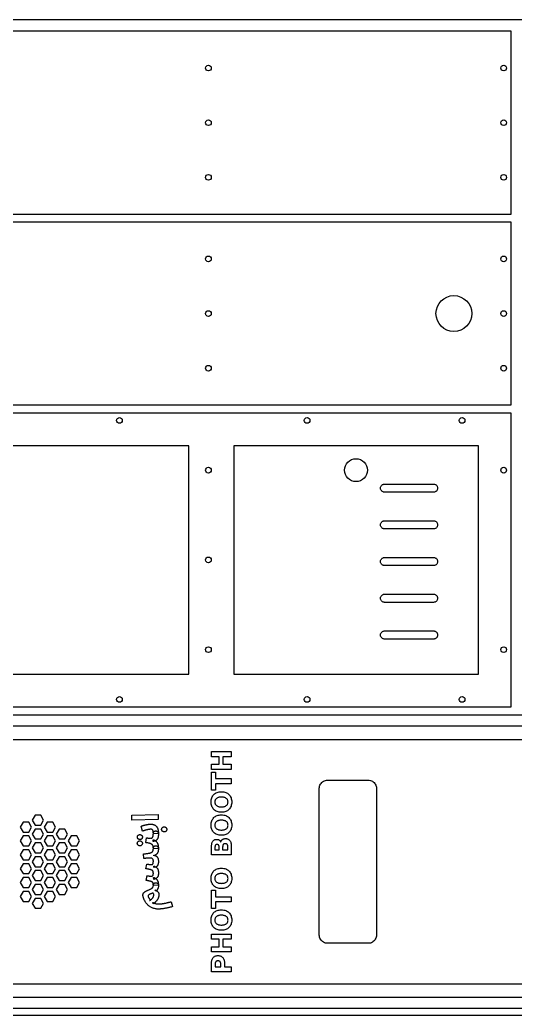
# Model space of a CAD drawing. Header units: millimetres. Extents: x 0 to 2440, y 0 to 1257.
# Drawn here: x 1006 to 1613, y 0 to 1220 of the extents above; entities that cross this region are included whole.
import ezdxf

# ---------------------------------------------------------------- set-up
doc = ezdxf.new("R2010")
doc.units = ezdxf.units.MM
for name, color, linetype in [('CUT_DOOR', 6, 'Continuous'), ('CUT_INSIDE', 5, 'Continuous'), ('CUT_OUTSIDE', 1, 'Continuous'), ('DRILL_7', 3, 'Continuous'), ('ENGRAVE_V', 2, 'Continuous'), ('POCKET_8', 30, 'Continuous'), ('SHEET', 8, 'Continuous')]:
    doc.layers.add(name, color=color, linetype=linetype)

msp = doc.modelspace()

# ---------------------------------------------------------------- linework, layer by layer
at = {"layer": 'CUT_DOOR'}
for points in [[(1213, 698), (296, 698), (296, 418), (1213, 418)], [(1568, 698), (1268, 698), (1268, 418), (1568, 418)]]:
    msp.add_lwpolyline(points, close=True, dxfattribs=at)
at = {"layer": 'CUT_INSIDE'}
for points in [[(1453, 641), (1452.347, 641.043), (1451.706, 641.17), (1451.087, 641.381), (1450.5, 641.67), (1449.956, 642.033), (1449.464, 642.464), (1449.033, 642.956), (1448.67, 643.5), (1448.381, 644.087), (1448.17, 644.706), (1448.043, 645.347), (1448, 646), (1448.043, 646.653), (1448.17, 647.294), (1448.381, 647.913), (1448.67, 648.5), (1449.033, 649.044), (1449.464, 649.536), (1449.956, 649.967), (1450.5, 650.33), (1451.087, 650.619), (1451.706, 650.83), (1452.347, 650.957), (1453, 651), (1513, 651), (1513.653, 650.957), (1514.294, 650.83), (1514.913, 650.619), (1515.5, 650.33), (1516.044, 649.967), (1516.536, 649.536), (1516.967, 649.044), (1517.33, 648.5), (1517.619, 647.913), (1517.83, 647.294), (1517.957, 646.653), (1518, 646), (1517.957, 645.347), (1517.83, 644.706), (1517.619, 644.087), (1517.33, 643.5), (1516.967, 642.956), (1516.536, 642.464), (1516.044, 642.033), (1515.5, 641.67), (1514.913, 641.381), (1514.294, 641.17), (1513.653, 641.043), (1513, 641)], [(1453, 596), (1452.347, 596.043), (1451.706, 596.17), (1451.087, 596.381), (1450.5, 596.67), (1449.956, 597.033), (1449.464, 597.464), (1449.033, 597.956), (1448.67, 598.5), (1448.381, 599.087), (1448.17, 599.706), (1448.043, 600.347), (1448, 601), (1448.043, 601.653), (1448.17, 602.294), (1448.381, 602.913), (1448.67, 603.5), (1449.033, 604.044), (1449.464, 604.536), (1449.956, 604.967), (1450.5, 605.33), (1451.087, 605.619), (1451.706, 605.83), (1452.347, 605.957), (1453, 606), (1513, 606), (1513.653, 605.957), (1514.294, 605.83), (1514.913, 605.619), (1515.5, 605.33), (1516.044, 604.967), (1516.536, 604.536), (1516.967, 604.044), (1517.33, 603.5), (1517.619, 602.913), (1517.83, 602.294), (1517.957, 601.653), (1518, 601), (1517.957, 600.347), (1517.83, 599.706), (1517.619, 599.087), (1517.33, 598.5), (1516.967, 597.956), (1516.536, 597.464), (1516.044, 597.033), (1515.5, 596.67), (1514.913, 596.381), (1514.294, 596.17), (1513.653, 596.043), (1513, 596)], [(1453, 551), (1452.347, 551.043), (1451.706, 551.17), (1451.087, 551.381), (1450.5, 551.67), (1449.956, 552.033), (1449.464, 552.464), (1449.033, 552.956), (1448.67, 553.5), (1448.381, 554.087), (1448.17, 554.706), (1448.043, 555.347), (1448, 556), (1448.043, 556.653), (1448.17, 557.294), (1448.381, 557.913), (1448.67, 558.5), (1449.033, 559.044), (1449.464, 559.536), (1449.956, 559.967), (1450.5, 560.33), (1451.087, 560.619), (1451.706, 560.83), (1452.347, 560.957), (1453, 561), (1513, 561), (1513.653, 560.957), (1514.294, 560.83), (1514.913, 560.619), (1515.5, 560.33), (1516.044, 559.967), (1516.536, 559.536), (1516.967, 559.044), (1517.33, 558.5), (1517.619, 557.913), (1517.83, 557.294), (1517.957, 556.653), (1518, 556), (1517.957, 555.347), (1517.83, 554.706), (1517.619, 554.087), (1517.33, 553.5), (1516.967, 552.956), (1516.536, 552.464), (1516.044, 552.033), (1515.5, 551.67), (1514.913, 551.381), (1514.294, 551.17), (1513.653, 551.043), (1513, 551)], [(1453, 506), (1452.347, 506.043), (1451.706, 506.17), (1451.087, 506.381), (1450.5, 506.67), (1449.956, 507.033), (1449.464, 507.464), (1449.033, 507.956), (1448.67, 508.5), (1448.381, 509.087), (1448.17, 509.706), (1448.043, 510.347), (1448, 511), (1448.043, 511.653), (1448.17, 512.294), (1448.381, 512.913), (1448.67, 513.5), (1449.033, 514.044), (1449.464, 514.536), (1449.956, 514.967), (1450.5, 515.33), (1451.087, 515.619), (1451.706, 515.83), (1452.347, 515.957), (1453, 516), (1513, 516), (1513.653, 515.957), (1514.294, 515.83), (1514.913, 515.619), (1515.5, 515.33), (1516.044, 514.967), (1516.536, 514.536), (1516.967, 514.044), (1517.33, 513.5), (1517.619, 512.913), (1517.83, 512.294), (1517.957, 511.653), (1518, 511), (1517.957, 510.347), (1517.83, 509.706), (1517.619, 509.087), (1517.33, 508.5), (1516.967, 507.956), (1516.536, 507.464), (1516.044, 507.033), (1515.5, 506.67), (1514.913, 506.381), (1514.294, 506.17), (1513.653, 506.043), (1513, 506)], [(1453, 461), (1452.347, 461.043), (1451.706, 461.17), (1451.087, 461.381), (1450.5, 461.67), (1449.956, 462.033), (1449.464, 462.464), (1449.033, 462.956), (1448.67, 463.5), (1448.381, 464.087), (1448.17, 464.706), (1448.043, 465.347), (1448, 466), (1448.043, 466.653), (1448.17, 467.294), (1448.381, 467.913), (1448.67, 468.5), (1449.033, 469.044), (1449.464, 469.536), (1449.956, 469.967), (1450.5, 470.33), (1451.087, 470.619), (1451.706, 470.83), (1452.347, 470.957), (1453, 471), (1513, 471), (1513.653, 470.957), (1514.294, 470.83), (1514.913, 470.619), (1515.5, 470.33), (1516.044, 469.967), (1516.536, 469.536), (1516.967, 469.044), (1517.33, 468.5), (1517.619, 467.913), (1517.83, 467.294), (1517.957, 466.653), (1518, 466), (1517.957, 465.347), (1517.83, 464.706), (1517.619, 464.087), (1517.33, 463.5), (1516.967, 462.956), (1516.536, 462.464), (1516.044, 462.033), (1515.5, 461.67), (1514.913, 461.381), (1514.294, 461.17), (1513.653, 461.043), (1513, 461)], [(1433, 288), (1434.305, 287.914), (1435.588, 287.659), (1436.827, 287.239), (1438, 286.66), (1439.088, 285.934), (1440.071, 285.071), (1440.934, 284.088), (1441.66, 283), (1442.239, 281.827), (1442.659, 280.588), (1442.914, 279.305), (1443, 278), (1443, 98), (1442.914, 96.695), (1442.659, 95.412), (1442.239, 94.173), (1441.66, 93), (1440.934, 91.912), (1440.071, 90.929), (1439.088, 90.066), (1438, 89.34), (1436.827, 88.761), (1435.588, 88.341), (1434.305, 88.086), (1433, 88), (1383, 88), (1381.695, 88.086), (1380.412, 88.341), (1379.173, 88.761), (1378, 89.34), (1376.912, 90.066), (1375.929, 90.929), (1375.066, 91.912), (1374.34, 93), (1373.761, 94.173), (1373.341, 95.412), (1373.086, 96.695), (1373, 98), (1373, 278), (1373.086, 279.305), (1373.341, 280.588), (1373.761, 281.827), (1374.34, 283), (1375.066, 284.088), (1375.929, 285.071), (1376.912, 285.934), (1378, 286.66), (1379.173, 287.239), (1380.412, 287.659), (1381.695, 287.914), (1383, 288)], [(1024.5, 245.062), (1021, 239), (1024.5, 232.938), (1031.5, 232.938), (1035, 239), (1031.5, 245.062)], [(1009.8, 236.562), (1006.3, 230.5), (1009.8, 224.438), (1016.8, 224.438), (1020.3, 230.5), (1016.8, 236.562)], [(1039.2, 236.562), (1035.7, 230.5), (1039.2, 224.438), (1046.2, 224.438), (1049.7, 230.5), (1046.2, 236.562)], [(1024.5, 228.062), (1021, 222), (1024.5, 215.938), (1031.5, 215.938), (1035, 222), (1031.5, 228.062)], [(1053.9, 228.062), (1050.4, 222), (1053.9, 215.938), (1060.9, 215.938), (1064.4, 222), (1060.9, 228.062)], [(1009.8, 219.562), (1006.3, 213.5), (1009.8, 207.438), (1016.8, 207.438), (1020.3, 213.5), (1016.8, 219.562)], [(1024.5, 211.062), (1021, 205), (1024.5, 198.938), (1031.5, 198.938), (1035, 205), (1031.5, 211.062)], [(1039.2, 219.562), (1035.7, 213.5), (1039.2, 207.438), (1046.2, 207.438), (1049.7, 213.5), (1046.2, 219.562)], [(1053.9, 211.062), (1050.4, 205), (1053.9, 198.938), (1060.9, 198.938), (1064.4, 205), (1060.9, 211.062)], [(1068.6, 219.562), (1065.1, 213.5), (1068.6, 207.438), (1075.6, 207.438), (1079.1, 213.5), (1075.6, 219.562)], [(1009.8, 202.562), (1006.3, 196.5), (1009.8, 190.438), (1016.8, 190.438), (1020.3, 196.5), (1016.8, 202.562)], [(1039.2, 202.562), (1035.7, 196.5), (1039.2, 190.438), (1046.2, 190.438), (1049.7, 196.5), (1046.2, 202.562)], [(1068.6, 202.562), (1065.1, 196.5), (1068.6, 190.438), (1075.6, 190.438), (1079.1, 196.5), (1075.6, 202.562)], [(1009.8, 185.562), (1006.3, 179.5), (1009.8, 173.438), (1016.8, 173.438), (1020.3, 179.5), (1016.8, 185.562)], [(1024.5, 194.062), (1021, 188), (1024.5, 181.938), (1031.5, 181.938), (1035, 188), (1031.5, 194.062)], [(1039.2, 185.562), (1035.7, 179.5), (1039.2, 173.438), (1046.2, 173.438), (1049.7, 179.5), (1046.2, 185.562)], [(1053.9, 194.062), (1050.4, 188), (1053.9, 181.938), (1060.9, 181.938), (1064.4, 188), (1060.9, 194.062)], [(1068.6, 185.562), (1065.1, 179.5), (1068.6, 173.438), (1075.6, 173.438), (1079.1, 179.5), (1075.6, 185.562)], [(1024.5, 177.062), (1021, 171), (1024.5, 164.938), (1031.5, 164.938), (1035, 171), (1031.5, 177.062)], [(1053.9, 177.062), (1050.4, 171), (1053.9, 164.938), (1060.9, 164.938), (1064.4, 171), (1060.9, 177.062)], [(1009.8, 168.562), (1006.3, 162.5), (1009.8, 156.438), (1016.8, 156.438), (1020.3, 162.5), (1016.8, 168.562)], [(1024.5, 160.062), (1021, 154), (1024.5, 147.938), (1031.5, 147.938), (1035, 154), (1031.5, 160.062)], [(1039.2, 168.562), (1035.7, 162.5), (1039.2, 156.438), (1046.2, 156.438), (1049.7, 162.5), (1046.2, 168.562)], [(1053.9, 160.062), (1050.4, 154), (1053.9, 147.938), (1060.9, 147.938), (1064.4, 154), (1060.9, 160.062)], [(1068.6, 168.562), (1065.1, 162.5), (1068.6, 156.438), (1075.6, 156.438), (1079.1, 162.5), (1075.6, 168.562)], [(1009.8, 151.562), (1006.3, 145.5), (1009.8, 139.438), (1016.8, 139.438), (1020.3, 145.5), (1016.8, 151.562)], [(1039.2, 151.562), (1035.7, 145.5), (1039.2, 139.438), (1046.2, 139.438), (1049.7, 145.5), (1046.2, 151.562)], [(1024.5, 143.062), (1021, 137), (1024.5, 130.938), (1031.5, 130.938), (1035, 137), (1031.5, 143.062)]]:
    msp.add_lwpolyline(points, close=True, dxfattribs=at)
for centre, radius in [((1538, 860), 22), ((1418, 668), 14)]:
    msp.add_circle(centre, radius, dxfattribs=at)
at = {"layer": 'CUT_OUTSIDE'}
for points in [[(1608, 1206), (8, 1206), (8, 982), (1608, 982)], [(1608, 972), (8, 972), (8, 748), (1608, 748)], [(1608, 738), (8, 738), (8, 378), (1608, 378)]]:
    msp.add_lwpolyline(points, close=True, dxfattribs=at)
for points in [[(198, 368), (1828, 368)], [(1828, 8), (198, 8)]]:
    msp.add_lwpolyline(points, dxfattribs=at)
at = {"layer": 'DRILL_7'}
for centre in [(1237, 1161), (1599, 1161), (1237, 1094), (1599, 1094), (1237, 1027), (1599, 1027), (1237, 927), (1599, 927), (1237, 860), (1599, 860), (1237, 793), (1599, 793), (1128, 729), (1358, 729), (1548, 729), (1237, 668), (1599, 668), (1237, 558), (1237, 448), (1599, 448), (1128, 387), (1358, 387), (1548, 387)]:
    msp.add_circle(centre, 3.5, dxfattribs=at)
at = {"layer": 'ENGRAVE_V'}
for points in [[(1240.831, 301.218), (1240.831, 307.485), (1250.094, 307.485), (1250.094, 316.732), (1240.831, 316.732), (1240.831, 323), (1265.137, 323), (1265.137, 316.732), (1254.831, 316.732), (1254.831, 307.485), (1265.137, 307.485), (1265.137, 301.218), (1240.831, 301.218)], [(1240.831, 275.577), (1240.831, 297.978), (1245.568, 297.978), (1245.568, 289.92), (1265.137, 289.92), (1265.137, 283.652), (1245.568, 283.652), (1245.568, 275.577), (1240.831, 275.577)], [(1240.391, 261.235), (1240.444, 262.66), (1240.601, 264.006), (1240.863, 265.273), (1241.23, 266.46), (1241.701, 267.568), (1242.278, 268.597), (1242.959, 269.546), (1243.745, 270.416), (1244.623, 271.195), (1245.582, 271.869), (1246.62, 272.44), (1247.738, 272.907), (1248.935, 273.27), (1250.213, 273.53), (1251.571, 273.686), (1253.008, 273.737), (1254.442, 273.686), (1255.796, 273.53), (1257.071, 273.27), (1258.267, 272.907), (1259.383, 272.44), (1260.42, 271.869), (1261.377, 271.195), (1262.255, 270.416), (1263.041, 269.546), (1263.722, 268.597), (1264.299, 267.568), (1264.77, 266.46), (1265.137, 265.273), (1265.399, 264.006), (1265.556, 262.66), (1265.609, 261.235), (1265.556, 259.813), (1265.399, 258.47), (1265.137, 257.205), (1264.77, 256.019), (1264.299, 254.912), (1263.722, 253.883), (1263.041, 252.933), (1262.255, 252.061), (1261.377, 251.281), (1260.42, 250.604), (1259.383, 250.032), (1258.267, 249.564), (1257.071, 249.2), (1255.796, 248.94), (1254.442, 248.784), (1253.008, 248.732), (1251.571, 248.784), (1250.213, 248.94), (1248.935, 249.2), (1247.738, 249.564), (1246.62, 250.032), (1245.582, 250.604), (1244.623, 251.281), (1243.745, 252.061), (1242.959, 252.933), (1242.278, 253.883), (1241.701, 254.912), (1241.23, 256.019), (1240.863, 257.205), (1240.601, 258.47), (1240.444, 259.813), (1240.391, 261.235)], [(1244.933, 261.235), (1244.966, 260.538), (1245.066, 259.882), (1245.231, 259.266), (1245.462, 258.691), (1245.76, 258.155), (1246.124, 257.66), (1246.554, 257.205), (1247.05, 256.79), (1247.606, 256.42), (1248.216, 256.099), (1248.88, 255.828), (1249.598, 255.606), (1250.369, 255.433), (1251.195, 255.31), (1252.075, 255.236), (1253.008, 255.211), (1253.938, 255.236), (1254.814, 255.31), (1255.637, 255.433), (1256.407, 255.606), (1257.123, 255.828), (1257.785, 256.099), (1258.394, 256.42), (1258.95, 256.79), (1259.446, 257.205), (1259.876, 257.66), (1260.24, 258.155), (1260.538, 258.691), (1260.769, 259.266), (1260.934, 259.882), (1261.034, 260.538), (1261.067, 261.235), (1261.034, 261.935), (1260.934, 262.594), (1260.769, 263.213), (1260.538, 263.79), (1260.24, 264.328), (1259.876, 264.824), (1259.446, 265.28), (1258.95, 265.695), (1258.394, 266.065), (1257.785, 266.386), (1257.123, 266.657), (1256.407, 266.88), (1255.637, 267.052), (1254.814, 267.176), (1253.938, 267.25), (1253.008, 267.274), (1252.075, 267.25), (1251.195, 267.176), (1250.369, 267.052), (1249.598, 266.88), (1248.88, 266.657), (1248.216, 266.386), (1247.606, 266.065), (1247.05, 265.695), (1246.554, 265.28), (1246.124, 264.824), (1245.76, 264.328), (1245.462, 263.79), (1245.231, 263.213), (1245.066, 262.594), (1244.966, 261.935), (1244.933, 261.235)], [(1175.533, 239.8), (1143, 238.867), (1143, 245.089), (1175.533, 246.022), (1175.533, 239.8)], [(1240.391, 232.891), (1240.444, 234.317), (1240.601, 235.663), (1240.863, 236.93), (1241.23, 238.117), (1241.701, 239.225), (1242.278, 240.254), (1242.959, 241.203), (1243.745, 242.073), (1244.623, 242.852), (1245.582, 243.526), (1246.62, 244.097), (1247.738, 244.564), (1248.935, 244.927), (1250.213, 245.187), (1251.571, 245.342), (1253.008, 245.394), (1254.442, 245.342), (1255.796, 245.187), (1257.071, 244.927), (1258.267, 244.564), (1259.383, 244.097), (1260.42, 243.526), (1261.377, 242.852), (1262.255, 242.073), (1263.041, 241.203), (1263.722, 240.254), (1264.299, 239.225), (1264.77, 238.117), (1265.137, 236.93), (1265.399, 235.663), (1265.556, 234.317), (1265.609, 232.891), (1265.556, 231.47), (1265.399, 230.126), (1265.137, 228.862), (1264.77, 227.676), (1264.299, 226.568), (1263.722, 225.54), (1263.041, 224.589), (1262.255, 223.718), (1261.377, 222.938), (1260.42, 222.261), (1259.383, 221.689), (1258.267, 221.221), (1257.071, 220.857), (1255.796, 220.597), (1254.442, 220.441), (1253.008, 220.389), (1251.571, 220.441), (1250.213, 220.597), (1248.935, 220.857), (1247.738, 221.221), (1246.62, 221.689), (1245.582, 222.261), (1244.623, 222.938), (1243.745, 223.718), (1242.959, 224.589), (1242.278, 225.54), (1241.701, 226.568), (1241.23, 227.676), (1240.863, 228.862), (1240.601, 230.126), (1240.444, 231.47), (1240.391, 232.891)], [(1175.756, 222.156), (1169.533, 222.6), (1169.529, 223.076), (1169.517, 223.526), (1169.496, 223.951), (1169.467, 224.35), (1169.429, 224.723), (1169.383, 225.071), (1169.329, 225.393), (1169.267, 225.689), (1169.193, 225.962), (1169.104, 226.215), (1169.001, 226.448), (1168.883, 226.661), (1168.751, 226.854), (1168.604, 227.026), (1168.443, 227.179), (1168.267, 227.311), (1168.073, 227.426), (1167.86, 227.525), (1167.626, 227.609), (1167.372, 227.678), (1167.098, 227.731), (1166.804, 227.769), (1166.49, 227.792), (1166.156, 227.8), (1165.837, 227.795), (1165.503, 227.779), (1165.153, 227.753), (1164.789, 227.717), (1164.409, 227.67), (1164.014, 227.613), (1163.603, 227.545), (1163.178, 227.467), (1162.742, 227.38), (1162.303, 227.287), (1161.859, 227.189), (1161.411, 227.083), (1160.959, 226.972), (1160.503, 226.854), (1160.042, 226.73), (1159.578, 226.6), (1159.116, 226.467), (1158.664, 226.333), (1158.222, 226.2), (1157.789, 226.067), (1157.366, 225.933), (1156.953, 225.8), (1156.549, 225.667), (1156.156, 225.533), (1154.467, 231.667), (1154.852, 231.8), (1155.253, 231.933), (1155.669, 232.067), (1156.1, 232.2), (1156.547, 232.333), (1157.008, 232.467), (1157.485, 232.6), (1157.978, 232.733), (1158.48, 232.864), (1158.985, 232.99), (1159.493, 233.111), (1160.006, 233.228), (1160.521, 233.339), (1161.04, 233.446), (1161.563, 233.548), (1162.089, 233.644), (1162.614, 233.733), (1163.135, 233.81), (1163.65, 233.875), (1164.161, 233.928), (1164.667, 233.969), (1165.168, 233.999), (1165.664, 234.016), (1166.156, 234.022), (1166.755, 234.012), (1167.329, 233.983), (1167.88, 233.935), (1168.406, 233.867), (1168.907, 233.779), (1169.385, 233.672), (1169.838, 233.546), (1170.267, 233.4), (1170.674, 233.237), (1171.064, 233.06), (1171.435, 232.868), (1171.789, 232.661), (1172.124, 232.44), (1172.442, 232.204), (1172.741, 231.954), (1173.022, 231.689), (1173.287, 231.41), (1173.536, 231.119), (1173.77, 230.816), (1173.989, 230.5), (1174.192, 230.172), (1174.381, 229.831), (1174.553, 229.477), (1174.711, 229.111), (1174.855, 228.734), (1174.987, 228.349), (1175.108, 227.954), (1175.217, 227.55), (1175.314, 227.137), (1175.399, 226.715), (1175.472, 226.284), (1175.533, 225.844), (1175.585, 225.398), (1175.631, 224.947), (1175.669, 224.492), (1175.7, 224.033), (1175.724, 223.57), (1175.742, 223.103), (1175.752, 222.631), (1175.756, 222.156)], [(1244.933, 232.891), (1244.966, 232.195), (1245.066, 231.539), (1245.231, 230.923), (1245.462, 230.348), (1245.76, 229.812), (1246.124, 229.317), (1246.554, 228.862), (1247.05, 228.447), (1247.606, 228.077), (1248.216, 227.756), (1248.88, 227.485), (1249.598, 227.263), (1250.369, 227.09), (1251.195, 226.967), (1252.075, 226.893), (1253.008, 226.868), (1253.938, 226.893), (1254.814, 226.967), (1255.637, 227.09), (1256.407, 227.263), (1257.123, 227.485), (1257.785, 227.756), (1258.394, 228.077), (1258.95, 228.447), (1259.446, 228.862), (1259.876, 229.317), (1260.24, 229.812), (1260.538, 230.348), (1260.769, 230.923), (1260.934, 231.539), (1261.034, 232.195), (1261.067, 232.891), (1261.034, 233.591), (1260.934, 234.251), (1260.769, 234.869), (1260.538, 235.447), (1260.24, 235.985), (1259.876, 236.481), (1259.446, 236.937), (1258.95, 237.352), (1258.394, 237.722), (1257.785, 238.043), (1257.123, 238.314), (1256.407, 238.536), (1255.637, 238.709), (1254.814, 238.833), (1253.938, 238.907), (1253.008, 238.931), (1252.075, 238.907), (1251.195, 238.833), (1250.369, 238.709), (1249.598, 238.536), (1248.88, 238.314), (1248.216, 238.043), (1247.606, 237.722), (1247.05, 237.352), (1246.554, 236.937), (1246.124, 236.481), (1245.76, 235.985), (1245.462, 235.447), (1245.231, 234.869), (1245.066, 234.251), (1244.966, 233.591), (1244.933, 232.891)], [(1156.156, 218.244), (1156.141, 217.928), (1156.099, 217.624), (1156.027, 217.331), (1155.928, 217.05), (1155.8, 216.781), (1155.643, 216.524), (1155.458, 216.278), (1155.244, 216.044), (1155.011, 215.831), (1154.768, 215.646), (1154.514, 215.489), (1154.25, 215.361), (1153.975, 215.261), (1153.69, 215.19), (1153.395, 215.148), (1153.089, 215.133), (1152.772, 215.148), (1152.467, 215.19), (1152.172, 215.261), (1151.889, 215.361), (1151.617, 215.489), (1151.356, 215.646), (1151.106, 215.831), (1150.867, 216.044), (1150.648, 216.278), (1150.458, 216.524), (1150.298, 216.781), (1150.167, 217.05), (1150.065, 217.331), (1149.992, 217.624), (1149.948, 217.928), (1149.933, 218.244), (1149.948, 218.55), (1149.992, 218.844), (1150.065, 219.128), (1150.167, 219.4), (1150.298, 219.661), (1150.458, 219.911), (1150.648, 220.15), (1150.867, 220.378), (1151.106, 220.586), (1151.356, 220.767), (1151.617, 220.919), (1151.889, 221.044), (1152.172, 221.142), (1152.467, 221.211), (1152.772, 221.253), (1153.089, 221.267), (1153.395, 221.253), (1153.69, 221.211), (1153.975, 221.142), (1154.25, 221.044), (1154.514, 220.919), (1154.768, 220.767), (1155.011, 220.586), (1155.244, 220.378), (1155.458, 220.15), (1155.643, 219.911), (1155.8, 219.661), (1155.928, 219.4), (1156.027, 219.128), (1156.099, 218.844), (1156.141, 218.55), (1156.156, 218.244)], [(1175.756, 203.978), (1169.533, 204.422), (1169.528, 204.815), (1169.514, 205.194), (1169.49, 205.56), (1169.456, 205.911), (1169.412, 206.249), (1169.358, 206.572), (1169.295, 206.882), (1169.222, 207.178), (1169.134, 207.461), (1169.026, 207.733), (1168.898, 207.994), (1168.75, 208.244), (1168.582, 208.483), (1168.393, 208.711), (1168.184, 208.928), (1167.956, 209.133), (1167.702, 209.33), (1167.421, 209.518), (1167.111, 209.699), (1166.772, 209.872), (1166.405, 210.038), (1166.01, 210.196), (1165.586, 210.346), (1165.133, 210.489), (1164.647, 210.626), (1164.122, 210.76), (1163.558, 210.89), (1162.956, 211.017), (1162.314, 211.14), (1161.633, 211.26), (1160.914, 211.376), (1160.156, 211.489), (1161.133, 217.311), (1161.303, 217.288), (1161.481, 217.262), (1161.665, 217.235), (1161.856, 217.206), (1162.053, 217.174), (1162.258, 217.14), (1162.47, 217.105), (1162.689, 217.067), (1162.911, 217.028), (1163.135, 216.992), (1163.359, 216.956), (1163.583, 216.922), (1163.809, 216.89), (1164.035, 216.858), (1164.261, 216.828), (1164.489, 216.8), (1164.715, 216.774), (1164.938, 216.751), (1165.157, 216.732), (1165.372, 216.717), (1165.584, 216.705), (1165.793, 216.696), (1165.998, 216.691), (1166.2, 216.689), (1166.397, 216.694), (1166.589, 216.708), (1166.775, 216.733), (1166.956, 216.767), (1167.131, 216.81), (1167.3, 216.864), (1167.464, 216.927), (1167.622, 217), (1167.775, 217.084), (1167.921, 217.179), (1168.061, 217.286), (1168.194, 217.406), (1168.322, 217.536), (1168.443, 217.679), (1168.558, 217.834), (1168.667, 218), (1168.769, 218.179), (1168.865, 218.372), (1168.955, 218.579), (1169.039, 218.8), (1169.116, 219.035), (1169.188, 219.283), (1169.252, 219.546), (1169.311, 219.822), (1169.363, 220.114), (1169.408, 220.421), (1169.447, 220.744), (1169.478, 221.083), (1169.502, 221.439), (1169.519, 221.81), (1169.53, 222.197), (1169.533, 222.6), (1169.547, 223.007), (1169.588, 223.383), (1169.655, 223.729), (1169.75, 224.044), (1169.872, 224.329), (1170.021, 224.583), (1170.197, 224.807), (1170.4, 225), (1170.623, 225.167), (1170.86, 225.311), (1171.109, 225.433), (1171.372, 225.533), (1171.648, 225.611), (1171.938, 225.667), (1172.24, 225.7), (1172.556, 225.711), (1172.893, 225.697), (1173.215, 225.654), (1173.523, 225.583), (1173.817, 225.483), (1174.095, 225.355), (1174.36, 225.199), (1174.609, 225.014), (1174.844, 224.8), (1175.058, 224.559), (1175.243, 224.293), (1175.4, 224.001), (1175.528, 223.683), (1175.627, 223.34), (1175.699, 222.971), (1175.741, 222.576), (1175.756, 222.156), (1175.751, 221.661), (1175.736, 221.179), (1175.712, 220.709), (1175.678, 220.25), (1175.634, 219.803), (1175.581, 219.368), (1175.517, 218.945), (1175.444, 218.533), (1175.36, 218.135), (1175.263, 217.75), (1175.152, 217.379), (1175.028, 217.022), (1174.891, 216.679), (1174.74, 216.35), (1174.577, 216.035), (1174.4, 215.733), (1174.209, 215.446), (1174.003, 215.172), (1173.781, 214.912), (1173.544, 214.667), (1173.292, 214.435), (1173.025, 214.217), (1172.742, 214.012), (1172.444, 213.822), (1172.13, 213.648), (1171.799, 213.49), (1171.45, 213.35), (1171.083, 213.228), (1170.7, 213.123), (1170.299, 213.035), (1169.88, 212.964), (1169.444, 212.911), (1169.444, 215.044), (1169.964, 214.838), (1170.457, 214.618), (1170.923, 214.385), (1171.361, 214.139), (1171.773, 213.88), (1172.157, 213.607), (1172.514, 213.321), (1172.844, 213.022), (1173.151, 212.712), (1173.438, 212.393), (1173.704, 212.065), (1173.95, 211.728), (1174.176, 211.382), (1174.382, 211.026), (1174.568, 210.662), (1174.733, 210.289), (1174.882, 209.909), (1175.018, 209.526), (1175.141, 209.14), (1175.25, 208.75), (1175.346, 208.357), (1175.429, 207.96), (1175.499, 207.559), (1175.556, 207.156), (1175.602, 206.751), (1175.643, 206.349), (1175.677, 205.948), (1175.706, 205.55), (1175.727, 205.154), (1175.743, 204.76), (1175.752, 204.368), (1175.756, 203.978)], [(1185.978, 227.622), (1185.964, 227.306), (1185.922, 227.001), (1185.853, 226.709), (1185.756, 226.428), (1185.631, 226.159), (1185.478, 225.901), (1185.297, 225.656), (1185.089, 225.422), (1184.86, 225.209), (1184.619, 225.024), (1184.366, 224.867), (1184.1, 224.739), (1183.822, 224.639), (1183.531, 224.568), (1183.227, 224.525), (1182.911, 224.511), (1182.594, 224.525), (1182.287, 224.568), (1181.991, 224.639), (1181.706, 224.739), (1181.43, 224.867), (1181.165, 225.024), (1180.911, 225.209), (1180.667, 225.422), (1180.443, 225.656), (1180.249, 225.901), (1180.084, 226.159), (1179.95, 226.428), (1179.845, 226.709), (1179.771, 227.001), (1179.726, 227.306), (1179.711, 227.622), (1179.726, 227.939), (1179.771, 228.243), (1179.845, 228.536), (1179.95, 228.817), (1180.084, 229.086), (1180.249, 229.343), (1180.443, 229.589), (1180.667, 229.822), (1180.911, 230.036), (1181.165, 230.221), (1181.43, 230.377), (1181.706, 230.506), (1181.991, 230.605), (1182.287, 230.676), (1182.594, 230.719), (1182.911, 230.733), (1183.227, 230.719), (1183.531, 230.676), (1183.822, 230.605), (1184.1, 230.506), (1184.366, 230.377), (1184.619, 230.221), (1184.86, 230.036), (1185.089, 229.822), (1185.297, 229.589), (1185.478, 229.343), (1185.631, 229.086), (1185.756, 228.817), (1185.853, 228.536), (1185.922, 228.243), (1185.964, 227.939), (1185.978, 227.622)], [(1156.111, 210.556), (1156.097, 210.239), (1156.054, 209.935), (1155.983, 209.642), (1155.883, 209.361), (1155.755, 209.092), (1155.599, 208.835), (1155.414, 208.589), (1155.2, 208.356), (1154.967, 208.142), (1154.724, 207.957), (1154.47, 207.8), (1154.206, 207.672), (1153.931, 207.573), (1153.646, 207.501), (1153.35, 207.459), (1153.044, 207.444), (1152.728, 207.459), (1152.422, 207.501), (1152.128, 207.573), (1151.844, 207.672), (1151.572, 207.8), (1151.311, 207.957), (1151.061, 208.142), (1150.822, 208.356), (1150.603, 208.589), (1150.414, 208.835), (1150.253, 209.092), (1150.122, 209.361), (1150.02, 209.642), (1149.947, 209.935), (1149.903, 210.239), (1149.889, 210.556), (1149.903, 210.861), (1149.947, 211.156), (1150.02, 211.439), (1150.122, 211.711), (1150.253, 211.972), (1150.414, 212.222), (1150.603, 212.461), (1150.822, 212.689), (1151.061, 212.897), (1151.311, 213.078), (1151.572, 213.231), (1151.844, 213.356), (1152.128, 213.453), (1152.422, 213.522), (1152.728, 213.564), (1153.044, 213.578), (1153.35, 213.564), (1153.646, 213.522), (1153.931, 213.453), (1154.206, 213.356), (1154.47, 213.231), (1154.724, 213.078), (1154.967, 212.897), (1155.2, 212.689), (1155.414, 212.461), (1155.599, 212.222), (1155.755, 211.972), (1155.883, 211.711), (1155.983, 211.439), (1156.054, 211.156), (1156.097, 210.861), (1156.111, 210.556)], [(1175.756, 158.689), (1169.533, 159.133), (1169.53, 159.492), (1169.518, 159.833), (1169.499, 160.158), (1169.472, 160.467), (1169.438, 160.758), (1169.396, 161.033), (1169.346, 161.292), (1169.289, 161.533), (1169.218, 161.761), (1169.128, 161.979), (1169.018, 162.186), (1168.889, 162.383), (1168.74, 162.57), (1168.572, 162.746), (1168.385, 162.911), (1168.178, 163.067), (1167.947, 163.215), (1167.689, 163.358), (1167.403, 163.498), (1167.089, 163.633), (1166.747, 163.765), (1166.378, 163.892), (1165.981, 164.015), (1165.556, 164.133), (1165.097, 164.252), (1164.599, 164.374), (1164.061, 164.499), (1163.483, 164.628), (1162.866, 164.76), (1162.21, 164.896), (1161.514, 165.035), (1160.778, 165.178), (1161.844, 170.956), (1162.097, 170.909), (1162.364, 170.86), (1162.647, 170.807), (1162.944, 170.75), (1163.258, 170.69), (1163.586, 170.626), (1163.93, 170.559), (1164.289, 170.489), (1164.649, 170.421), (1164.997, 170.363), (1165.333, 170.313), (1165.656, 170.272), (1165.966, 170.241), (1166.264, 170.218), (1166.549, 170.205), (1166.822, 170.2), (1167.03, 170.205), (1167.229, 170.221), (1167.421, 170.247), (1167.606, 170.283), (1167.782, 170.33), (1167.951, 170.387), (1168.113, 170.455), (1168.267, 170.533), (1168.412, 170.624), (1168.55, 170.731), (1168.679, 170.852), (1168.8, 170.989), (1168.912, 171.141), (1169.017, 171.308), (1169.112, 171.491), (1169.2, 171.689), (1169.278, 171.905), (1169.346, 172.14), (1169.403, 172.396), (1169.45, 172.672), (1169.486, 172.968), (1169.513, 173.285), (1169.528, 173.621), (1169.533, 173.978), (1169.53, 174.261), (1169.518, 174.535), (1169.499, 174.798), (1169.472, 175.05), (1169.438, 175.292), (1169.396, 175.524), (1169.346, 175.745), (1169.289, 175.956), (1169.218, 176.158), (1169.128, 176.353), (1169.018, 176.541), (1168.889, 176.722), (1168.74, 176.897), (1168.572, 177.064), (1168.385, 177.224), (1168.178, 177.378), (1167.946, 177.526), (1167.683, 177.669), (1167.39, 177.809), (1167.067, 177.944), (1166.713, 178.076), (1166.328, 178.203), (1165.912, 178.326), (1165.467, 178.444), (1164.985, 178.561), (1164.463, 178.676), (1163.899, 178.791), (1163.294, 178.906), (1162.649, 179.019), (1161.963, 179.132), (1161.235, 179.244), (1160.467, 179.356), (1161.4, 185.222), (1161.658, 185.178), (1161.919, 185.133), (1162.185, 185.089), (1162.456, 185.044), (1162.73, 185), (1163.008, 184.956), (1163.291, 184.911), (1163.578, 184.867), (1163.864, 184.823), (1164.144, 184.781), (1164.419, 184.74), (1164.689, 184.7), (1164.953, 184.662), (1165.211, 184.625), (1165.464, 184.59), (1165.711, 184.556), (1165.95, 184.524), (1166.178, 184.497), (1166.394, 184.474), (1166.6, 184.456), (1166.794, 184.441), (1166.978, 184.431), (1167.15, 184.424), (1167.311, 184.422), (1167.455, 184.427), (1167.596, 184.443), (1167.735, 184.469), (1167.872, 184.506), (1168.007, 184.552), (1168.14, 184.61), (1168.271, 184.677), (1168.4, 184.756), (1168.525, 184.848), (1168.643, 184.958), (1168.755, 185.087), (1168.861, 185.233), (1168.961, 185.398), (1169.054, 185.581), (1169.141, 185.781), (1169.222, 186), (1169.295, 186.239), (1169.358, 186.501), (1169.412, 186.786), (1169.456, 187.094), (1169.49, 187.425), (1169.514, 187.779), (1169.528, 188.156), (1169.533, 188.556), (1169.52, 189.039), (1169.479, 189.49), (1169.411, 189.909), (1169.317, 190.294), (1169.195, 190.648), (1169.046, 190.968), (1168.87, 191.256), (1168.667, 191.511), (1168.436, 191.735), (1168.176, 191.929), (1167.889, 192.093), (1167.572, 192.228), (1167.227, 192.332), (1166.854, 192.407), (1166.452, 192.452), (1166.022, 192.467), (1165.764, 192.466), (1165.501, 192.464), (1165.234, 192.46), (1164.961, 192.456), (1164.684, 192.449), (1164.401, 192.442), (1164.114, 192.433), (1163.822, 192.422), (1163.523, 192.41), (1163.214, 192.396), (1162.895, 192.38), (1162.567, 192.361), (1162.228, 192.341), (1161.881, 192.318), (1161.523, 192.293), (1161.156, 192.267), (1160.777, 192.236), (1160.385, 192.201), (1159.98, 192.161), (1159.561, 192.117), (1159.13, 192.067), (1158.685, 192.012), (1158.227, 191.953), (1157.756, 191.889), (1157.311, 197.622), (1158.244, 197.701), (1159.133, 197.783), (1159.978, 197.868), (1160.778, 197.956), (1161.533, 198.046), (1162.244, 198.139), (1162.911, 198.235), (1163.533, 198.333), (1164.116, 198.438), (1164.665, 198.551), (1165.18, 198.674), (1165.661, 198.806), (1166.108, 198.946), (1166.521, 199.096), (1166.9, 199.255), (1167.244, 199.422), (1167.559, 199.602), (1167.849, 199.797), (1168.112, 200.008), (1168.35, 200.233), (1168.562, 200.474), (1168.749, 200.731), (1168.909, 201.002), (1169.044, 201.289), (1169.159, 201.595), (1169.258, 201.924), (1169.342, 202.275), (1169.411, 202.65), (1169.465, 203.048), (1169.503, 203.468), (1169.526, 203.911), (1169.533, 204.378), (1169.547, 204.785), (1169.588, 205.162), (1169.655, 205.51), (1169.75, 205.828), (1169.872, 206.116), (1170.021, 206.374), (1170.197, 206.602), (1170.4, 206.8), (1170.623, 206.972), (1170.86, 207.121), (1171.109, 207.247), (1171.372, 207.35), (1171.648, 207.43), (1171.938, 207.488), (1172.24, 207.522), (1172.556, 207.533), (1172.893, 207.519), (1173.215, 207.476), (1173.523, 207.405), (1173.817, 207.306), (1174.095, 207.177), (1174.36, 207.021), (1174.609, 206.836), (1174.844, 206.622), (1175.058, 206.381), (1175.243, 206.113), (1175.4, 205.817), (1175.528, 205.494), (1175.627, 205.145), (1175.699, 204.768), (1175.741, 204.364), (1175.756, 203.933), (1175.752, 203.632), (1175.743, 203.328), (1175.727, 203.021), (1175.706, 202.711), (1175.677, 202.399), (1175.643, 202.083), (1175.602, 201.765), (1175.556, 201.444), (1175.499, 201.124), (1175.431, 200.806), (1175.349, 200.49), (1175.256, 200.178), (1175.149, 199.868), (1175.031, 199.561), (1174.899, 199.257), (1174.756, 198.956), (1174.597, 198.66), (1174.421, 198.372), (1174.227, 198.093), (1174.017, 197.822), (1173.789, 197.56), (1173.543, 197.306), (1173.28, 197.06), (1173, 196.822), (1172.699, 196.595), (1172.375, 196.381), (1172.027, 196.178), (1171.656, 195.989), (1171.26, 195.812), (1170.842, 195.647), (1170.399, 195.495), (1169.933, 195.356), (1170.2, 196.156), (1170.74, 195.993), (1171.247, 195.817), (1171.723, 195.626), (1172.167, 195.422), (1172.578, 195.204), (1172.958, 194.972), (1173.306, 194.726), (1173.622, 194.467), (1173.911, 194.192), (1174.176, 193.903), (1174.419, 193.598), (1174.639, 193.278), (1174.836, 192.942), (1175.01, 192.592), (1175.161, 192.226), (1175.289, 191.844), (1175.398, 191.446), (1175.493, 191.028), (1175.573, 190.59), (1175.639, 190.133), (1175.69, 189.657), (1175.726, 189.161), (1175.748, 188.646), (1175.756, 188.111), (1175.747, 187.618), (1175.722, 187.139), (1175.681, 186.674), (1175.622, 186.222), (1175.547, 185.785), (1175.456, 185.361), (1175.347, 184.951), (1175.222, 184.556), (1175.078, 184.177), (1174.912, 183.818), (1174.725, 183.48), (1174.517, 183.161), (1174.286, 182.863), (1174.035, 182.585), (1173.761, 182.327), (1173.467, 182.089), (1173.148, 181.875), (1172.801, 181.688), (1172.428, 181.527), (1172.028, 181.394), (1171.6, 181.289), (1171.146, 181.21), (1170.664, 181.158), (1170.156, 181.133), (1170.156, 182.644), (1170.758, 182.418), (1171.319, 182.183), (1171.841, 181.94), (1172.322, 181.689), (1172.763, 181.429), (1173.164, 181.161), (1173.524, 180.885), (1173.844, 180.6), (1174.131, 180.303), (1174.392, 179.992), (1174.626, 179.665), (1174.833, 179.322), (1175.015, 178.965), (1175.169, 178.592), (1175.298, 178.203), (1175.4, 177.8), (1175.483, 177.376), (1175.556, 176.925), (1175.617, 176.448), (1175.667, 175.944), (1175.706, 175.415), (1175.733, 174.858), (1175.75, 174.276), (1175.756, 173.667), (1175.75, 173.29), (1175.735, 172.914), (1175.709, 172.54), (1175.672, 172.167), (1175.625, 171.795), (1175.568, 171.425), (1175.5, 171.056), (1175.422, 170.689), (1175.325, 170.327), (1175.2, 169.975), (1175.047, 169.633), (1174.867, 169.3), (1174.658, 168.977), (1174.422, 168.664), (1174.158, 168.36), (1173.867, 168.067), (1173.539, 167.787), (1173.165, 167.528), (1172.747, 167.287), (1172.283, 167.067), (1171.775, 166.865), (1171.221, 166.683), (1170.622, 166.521), (1169.978, 166.378), (1169.889, 168.778), (1170.523, 168.536), (1171.114, 168.276), (1171.662, 168), (1172.167, 167.706), (1172.628, 167.394), (1173.047, 167.065), (1173.423, 166.719), (1173.756, 166.356), (1174.053, 165.977), (1174.324, 165.585), (1174.567, 165.18), (1174.783, 164.761), (1174.973, 164.33), (1175.135, 163.885), (1175.27, 163.427), (1175.378, 162.956), (1175.466, 162.471), (1175.543, 161.972), (1175.608, 161.46), (1175.661, 160.933), (1175.702, 160.393), (1175.732, 159.839), (1175.75, 159.271), (1175.756, 158.689)], [(1252.129, 212.151), (1252.291, 212.641), (1252.484, 213.103), (1252.708, 213.537), (1252.963, 213.942), (1253.25, 214.318), (1253.567, 214.666), (1253.915, 214.986), (1254.294, 215.277), (1254.7, 215.536), (1255.129, 215.761), (1255.579, 215.951), (1256.052, 216.107), (1256.548, 216.228), (1257.066, 216.315), (1257.606, 216.366), (1258.169, 216.384), (1259.02, 216.347), (1259.815, 216.235), (1260.554, 216.05), (1261.238, 215.79), (1261.865, 215.455), (1262.436, 215.047), (1262.952, 214.564), (1263.411, 214.007), (1263.815, 213.374), (1264.166, 212.664), (1264.462, 211.876), (1264.705, 211.011), (1264.894, 210.069), (1265.029, 209.05), (1265.11, 207.953), (1265.137, 206.779), (1265.137, 196.376), (1240.831, 196.376), (1240.831, 205.786), (1240.855, 207.008), (1240.927, 208.143), (1241.046, 209.19), (1241.213, 210.151), (1241.429, 211.024), (1241.692, 211.81), (1242.003, 212.508), (1242.361, 213.12), (1242.772, 213.652), (1243.241, 214.113), (1243.768, 214.504), (1244.351, 214.823), (1244.993, 215.071), (1245.691, 215.249), (1246.448, 215.355), (1247.261, 215.391), (1247.697, 215.378), (1248.116, 215.339), (1248.518, 215.274), (1248.904, 215.183), (1249.273, 215.066), (1249.626, 214.924), (1249.962, 214.755), (1250.281, 214.56), (1250.583, 214.341), (1250.864, 214.099), (1251.125, 213.832), (1251.366, 213.543), (1251.587, 213.23), (1251.788, 212.894), (1251.968, 212.534), (1252.129, 212.151)], [(1250.241, 206.111), (1250.23, 206.47), (1250.2, 206.807), (1250.149, 207.122), (1250.078, 207.414), (1249.986, 207.683), (1249.874, 207.931), (1249.742, 208.155), (1249.589, 208.358), (1249.417, 208.537), (1249.225, 208.693), (1249.014, 208.824), (1248.784, 208.932), (1248.534, 209.015), (1248.265, 209.075), (1247.976, 209.111), (1247.668, 209.123), (1247.364, 209.111), (1247.079, 209.075), (1246.812, 209.015), (1246.563, 208.932), (1246.334, 208.824), (1246.122, 208.693), (1245.93, 208.537), (1245.756, 208.358), (1245.601, 208.155), (1245.467, 207.931), (1245.354, 207.683), (1245.261, 207.414), (1245.189, 207.122), (1245.137, 206.807), (1245.106, 206.47), (1245.096, 206.111), (1245.096, 202.644), (1250.241, 202.644), (1250.241, 206.111)], [(1260.871, 206.323), (1260.859, 206.78), (1260.821, 207.209), (1260.759, 207.608), (1260.672, 207.977), (1260.56, 208.318), (1260.423, 208.629), (1260.261, 208.911), (1260.074, 209.164), (1259.861, 209.387), (1259.624, 209.58), (1259.361, 209.744), (1259.072, 209.878), (1258.758, 209.982), (1258.419, 210.057), (1258.054, 210.101), (1257.664, 210.116), (1257.282, 210.101), (1256.924, 210.057), (1256.591, 209.983), (1256.282, 209.88), (1255.999, 209.747), (1255.74, 209.585), (1255.505, 209.393), (1255.295, 209.172), (1255.11, 208.921), (1254.95, 208.64), (1254.814, 208.329), (1254.703, 207.987), (1254.617, 207.616), (1254.555, 207.215), (1254.518, 206.784), (1254.506, 206.323), (1254.506, 202.644), (1260.871, 202.644), (1260.871, 206.323)], [(1240.391, 167.528), (1240.444, 168.954), (1240.601, 170.3), (1240.863, 171.567), (1241.23, 172.754), (1241.701, 173.862), (1242.278, 174.891), (1242.959, 175.84), (1243.745, 176.71), (1244.623, 177.488), (1245.582, 178.163), (1246.62, 178.734), (1247.738, 179.201), (1248.935, 179.564), (1250.213, 179.823), (1251.571, 179.979), (1253.008, 180.031), (1254.442, 179.979), (1255.796, 179.823), (1257.071, 179.564), (1258.267, 179.201), (1259.383, 178.734), (1260.42, 178.163), (1261.377, 177.488), (1262.255, 176.71), (1263.041, 175.84), (1263.722, 174.891), (1264.299, 173.862), (1264.77, 172.754), (1265.137, 171.567), (1265.399, 170.3), (1265.556, 168.954), (1265.609, 167.528), (1265.556, 166.106), (1265.399, 164.763), (1265.137, 163.499), (1264.77, 162.313), (1264.299, 161.205), (1263.722, 160.176), (1263.041, 159.226), (1262.255, 158.355), (1261.377, 157.574), (1260.42, 156.898), (1259.383, 156.326), (1258.267, 155.858), (1257.071, 155.493), (1255.796, 155.233), (1254.442, 155.077), (1253.008, 155.025), (1251.571, 155.077), (1250.213, 155.233), (1248.935, 155.493), (1247.738, 155.858), (1246.62, 156.326), (1245.582, 156.898), (1244.623, 157.574), (1243.745, 158.355), (1242.959, 159.226), (1242.278, 160.176), (1241.701, 161.205), (1241.23, 162.313), (1240.863, 163.499), (1240.601, 164.763), (1240.444, 166.106), (1240.391, 167.528)], [(1244.933, 167.528), (1244.966, 166.832), (1245.066, 166.176), (1245.231, 165.56), (1245.462, 164.984), (1245.76, 164.449), (1246.124, 163.954), (1246.554, 163.499), (1247.05, 163.084), (1247.606, 162.714), (1248.216, 162.393), (1248.88, 162.122), (1249.598, 161.899), (1250.369, 161.727), (1251.195, 161.603), (1252.075, 161.529), (1253.008, 161.505), (1253.938, 161.529), (1254.814, 161.603), (1255.637, 161.727), (1256.407, 161.899), (1257.123, 162.122), (1257.785, 162.393), (1258.394, 162.714), (1258.95, 163.084), (1259.446, 163.499), (1259.876, 163.954), (1260.24, 164.449), (1260.538, 164.984), (1260.769, 165.56), (1260.934, 166.176), (1261.034, 166.832), (1261.067, 167.528), (1261.034, 168.228), (1260.934, 168.888), (1260.769, 169.506), (1260.538, 170.084), (1260.24, 170.621), (1259.876, 171.118), (1259.446, 171.574), (1258.95, 171.989), (1258.394, 172.359), (1257.785, 172.68), (1257.123, 172.951), (1256.407, 173.173), (1255.637, 173.346), (1254.814, 173.469), (1253.938, 173.543), (1253.008, 173.568), (1252.075, 173.543), (1251.195, 173.469), (1250.369, 173.346), (1249.598, 173.173), (1248.88, 172.951), (1248.216, 172.68), (1247.606, 172.359), (1247.05, 171.989), (1246.554, 171.574), (1246.124, 171.118), (1245.76, 170.621), (1245.462, 170.084), (1245.231, 169.506), (1245.066, 168.888), (1244.966, 168.228), (1244.933, 167.528)], [(1193, 132.956), (1192.095, 132.706), (1191.201, 132.467), (1190.32, 132.239), (1189.45, 132.022), (1188.592, 131.817), (1187.746, 131.622), (1186.911, 131.439), (1186.089, 131.267), (1185.282, 131.106), (1184.494, 130.956), (1183.726, 130.817), (1182.978, 130.689), (1182.249, 130.572), (1181.539, 130.467), (1180.849, 130.372), (1180.178, 130.289), (1179.53, 130.216), (1178.91, 130.153), (1178.316, 130.099), (1177.75, 130.056), (1177.211, 130.022), (1176.699, 129.997), (1176.214, 129.983), (1175.756, 129.978), (1174.78, 129.998), (1173.832, 130.057), (1172.911, 130.156), (1172.017, 130.294), (1171.15, 130.473), (1170.31, 130.69), (1169.497, 130.948), (1168.711, 131.244), (1167.952, 131.573), (1167.219, 131.925), (1166.513, 132.301), (1165.833, 132.7), (1165.18, 133.123), (1164.553, 133.569), (1163.952, 134.04), (1163.378, 134.533), (1162.829, 135.044), (1162.304, 135.564), (1161.804, 136.094), (1161.328, 136.633), (1160.876, 137.183), (1160.449, 137.742), (1160.045, 138.31), (1159.667, 138.889), (1159.312, 139.47), (1158.981, 140.047), (1158.673, 140.62), (1158.389, 141.189), (1158.128, 141.753), (1157.892, 142.314), (1157.678, 142.87), (1157.489, 143.422), (1157.322, 143.962), (1157.178, 144.482), (1157.056, 144.982), (1156.956, 145.461), (1156.878, 145.92), (1156.822, 146.36), (1156.789, 146.779), (1156.778, 147.178), (1156.791, 147.569), (1156.831, 147.943), (1156.897, 148.3), (1156.989, 148.639), (1157.108, 148.961), (1157.253, 149.265), (1157.424, 149.552), (1157.622, 149.822), (1157.845, 150.08), (1158.09, 150.331), (1158.359, 150.574), (1158.65, 150.811), (1158.964, 151.041), (1159.301, 151.264), (1159.661, 151.48), (1160.044, 151.689), (1160.449, 151.896), (1160.874, 152.107), (1161.318, 152.321), (1161.783, 152.539), (1162.268, 152.76), (1162.774, 152.985), (1163.299, 153.213), (1163.844, 153.444), (1164.426, 153.707), (1164.971, 153.963), (1165.479, 154.21), (1165.95, 154.45), (1166.384, 154.682), (1166.782, 154.907), (1167.143, 155.124), (1167.467, 155.333), (1167.76, 155.54), (1168.028, 155.749), (1168.271, 155.959), (1168.489, 156.172), (1168.682, 156.387), (1168.85, 156.604), (1168.993, 156.823), (1169.111, 157.044), (1169.21, 157.27), (1169.296, 157.503), (1169.368, 157.742), (1169.428, 157.989), (1169.474, 158.242), (1169.507, 158.503), (1169.527, 158.77), (1169.533, 159.044), (1169.547, 159.452), (1169.588, 159.831), (1169.655, 160.18), (1169.75, 160.5), (1169.872, 160.791), (1170.021, 161.053), (1170.197, 161.285), (1170.4, 161.489), (1170.623, 161.666), (1170.86, 161.819), (1171.109, 161.949), (1171.372, 162.056), (1171.648, 162.138), (1171.938, 162.197), (1172.24, 162.233), (1172.556, 162.244), (1172.893, 162.23), (1173.215, 162.186), (1173.523, 162.113), (1173.817, 162.011), (1174.095, 161.88), (1174.36, 161.719), (1174.609, 161.53), (1174.844, 161.311), (1175.058, 161.065), (1175.243, 160.792), (1175.4, 160.492), (1175.528, 160.167), (1175.627, 159.815), (1175.699, 159.436), (1175.741, 159.031), (1175.756, 158.6), (1175.744, 158.065), (1175.71, 157.547), (1175.652, 157.048), (1175.572, 156.567), (1175.469, 156.103), (1175.343, 155.658), (1175.194, 155.231), (1175.022, 154.822), (1174.829, 154.427), (1174.615, 154.042), (1174.382, 153.666), (1174.128, 153.3), (1173.854, 152.944), (1173.56, 152.597), (1173.245, 152.26), (1172.911, 151.933), (1171.533, 153.178), (1171.873, 153.073), (1172.204, 152.96), (1172.526, 152.837), (1172.839, 152.706), (1173.143, 152.565), (1173.438, 152.415), (1173.723, 152.257), (1174, 152.089), (1174.265, 151.91), (1174.515, 151.717), (1174.751, 151.51), (1174.972, 151.289), (1175.179, 151.054), (1175.371, 150.806), (1175.548, 150.543), (1175.711, 150.267), (1175.857, 149.975), (1175.983, 149.665), (1176.09, 149.339), (1176.178, 148.994), (1176.246, 148.633), (1176.294, 148.254), (1176.324, 147.858), (1176.333, 147.444), (1176.326, 147.067), (1176.306, 146.69), (1176.271, 146.314), (1176.222, 145.939), (1176.16, 145.564), (1176.083, 145.19), (1175.993, 144.817), (1175.889, 144.444), (1175.771, 144.074), (1175.639, 143.706), (1175.493, 143.34), (1175.333, 142.978), (1175.16, 142.618), (1174.972, 142.261), (1174.771, 141.907), (1174.556, 141.556), (1174.327, 141.207), (1174.085, 140.863), (1173.83, 140.521), (1173.561, 140.183), (1173.28, 139.849), (1172.985, 139.518), (1172.677, 139.191), (1172.356, 138.867), (1172.021, 138.547), (1171.674, 138.231), (1171.313, 137.919), (1170.939, 137.611), (1170.552, 137.308), (1170.151, 137.008), (1169.738, 136.713), (1169.311, 136.422), (1169, 138.067), (1169.383, 137.831), (1169.778, 137.611), (1170.183, 137.408), (1170.6, 137.222), (1171.028, 137.053), (1171.467, 136.9), (1171.917, 136.764), (1172.378, 136.644), (1172.844, 136.54), (1173.308, 136.45), (1173.772, 136.374), (1174.233, 136.311), (1174.694, 136.262), (1175.153, 136.228), (1175.61, 136.207), (1176.067, 136.2), (1176.43, 136.204), (1176.807, 136.215), (1177.199, 136.234), (1177.606, 136.261), (1178.027, 136.295), (1178.463, 136.338), (1178.913, 136.387), (1179.378, 136.444), (1179.853, 136.508), (1180.336, 136.576), (1180.826, 136.65), (1181.322, 136.728), (1181.826, 136.811), (1182.336, 136.899), (1182.853, 136.991), (1183.378, 137.089), (1183.905, 137.191), (1184.431, 137.296), (1184.955, 137.405), (1185.478, 137.517), (1185.999, 137.632), (1186.519, 137.751), (1187.038, 137.874), (1187.556, 138), (1188.067, 138.127), (1188.568, 138.254), (1189.059, 138.38), (1189.539, 138.506), (1190.009, 138.63), (1190.468, 138.754), (1190.917, 138.877), (1191.356, 139), (1193, 132.956)], [(1170.067, 147.356), (1170.063, 147.561), (1170.051, 147.757), (1170.032, 147.942), (1170.006, 148.117), (1169.971, 148.281), (1169.929, 148.435), (1169.88, 148.578), (1169.822, 148.711), (1169.757, 148.833), (1169.685, 148.944), (1169.605, 149.044), (1169.517, 149.133), (1169.421, 149.211), (1169.318, 149.278), (1169.207, 149.333), (1169.089, 149.378), (1168.964, 149.41), (1168.833, 149.429), (1168.697, 149.435), (1168.556, 149.428), (1168.408, 149.407), (1168.256, 149.374), (1168.097, 149.327), (1167.933, 149.267), (1167.638, 149.156), (1167.353, 149.046), (1167.077, 148.936), (1166.811, 148.828), (1166.555, 148.72), (1166.308, 148.613), (1166.072, 148.506), (1165.844, 148.4), (1165.626, 148.295), (1165.417, 148.192), (1165.215, 148.09), (1165.022, 147.989), (1164.838, 147.89), (1164.661, 147.792), (1164.493, 147.695), (1164.333, 147.6), (1164.183, 147.506), (1164.042, 147.411), (1163.91, 147.317), (1163.789, 147.222), (1163.677, 147.128), (1163.575, 147.033), (1163.483, 146.939), (1163.4, 146.844), (1163.327, 146.75), (1163.264, 146.654), (1163.21, 146.558), (1163.167, 146.461), (1163.133, 146.364), (1163.108, 146.265), (1163.094, 146.166), (1163.089, 146.067), (1163.095, 145.918), (1163.112, 145.761), (1163.142, 145.596), (1163.183, 145.422), (1163.236, 145.24), (1163.301, 145.05), (1163.378, 144.851), (1163.467, 144.644), (1163.564, 144.433), (1163.665, 144.222), (1163.772, 144.011), (1163.883, 143.8), (1164, 143.589), (1164.121, 143.378), (1164.247, 143.167), (1164.378, 142.956), (1164.511, 142.749), (1164.643, 142.55), (1164.775, 142.36), (1164.906, 142.178), (1165.036, 142.004), (1165.165, 141.839), (1165.294, 141.682), (1165.422, 141.533), (1165.546, 141.397), (1165.662, 141.275), (1165.771, 141.169), (1165.872, 141.078), (1165.966, 141.002), (1166.051, 140.942), (1166.13, 140.897), (1166.2, 140.867), (1164.733, 140.333), (1165.117, 140.539), (1165.49, 140.754), (1165.853, 140.98), (1166.206, 141.217), (1166.548, 141.464), (1166.879, 141.721), (1167.2, 141.989), (1167.511, 142.267), (1167.808, 142.553), (1168.088, 142.846), (1168.35, 143.145), (1168.594, 143.45), (1168.822, 143.761), (1169.032, 144.079), (1169.225, 144.403), (1169.4, 144.733), (1169.556, 145.066), (1169.692, 145.397), (1169.806, 145.727), (1169.9, 146.056), (1169.973, 146.383), (1170.025, 146.708), (1170.056, 147.033), (1170.067, 147.356)], [(1240.831, 130.785), (1240.831, 153.186), (1245.568, 153.186), (1245.568, 145.127), (1265.137, 145.127), (1265.137, 138.86), (1245.568, 138.86), (1245.568, 130.785), (1240.831, 130.785)], [(1240.391, 116.442), (1240.444, 117.868), (1240.601, 119.214), (1240.863, 120.481), (1241.23, 121.668), (1241.701, 122.776), (1242.278, 123.805), (1242.959, 124.754), (1243.745, 125.624), (1244.623, 126.402), (1245.582, 127.077), (1246.62, 127.648), (1247.738, 128.115), (1248.935, 128.478), (1250.213, 128.738), (1251.571, 128.893), (1253.008, 128.945), (1254.442, 128.893), (1255.796, 128.738), (1257.071, 128.478), (1258.267, 128.115), (1259.383, 127.648), (1260.42, 127.077), (1261.377, 126.402), (1262.255, 125.624), (1263.041, 124.754), (1263.722, 123.805), (1264.299, 122.776), (1264.77, 121.668), (1265.137, 120.481), (1265.399, 119.214), (1265.556, 117.868), (1265.609, 116.442), (1265.556, 115.02), (1265.399, 113.677), (1265.137, 112.413), (1264.77, 111.227), (1264.299, 110.119), (1263.722, 109.09), (1263.041, 108.14), (1262.255, 107.269), (1261.377, 106.488), (1260.42, 105.812), (1259.383, 105.24), (1258.267, 104.772), (1257.071, 104.408), (1255.796, 104.147), (1254.442, 103.991), (1253.008, 103.939), (1251.571, 103.991), (1250.213, 104.147), (1248.935, 104.408), (1247.738, 104.772), (1246.62, 105.24), (1245.582, 105.812), (1244.623, 106.488), (1243.745, 107.269), (1242.959, 108.14), (1242.278, 109.09), (1241.701, 110.119), (1241.23, 111.227), (1240.863, 112.413), (1240.601, 113.677), (1240.444, 115.02), (1240.391, 116.442)], [(1244.933, 116.442), (1244.966, 115.746), (1245.066, 115.09), (1245.231, 114.474), (1245.462, 113.899), (1245.76, 113.363), (1246.124, 112.868), (1246.554, 112.413), (1247.05, 111.998), (1247.606, 111.628), (1248.216, 111.307), (1248.88, 111.036), (1249.598, 110.814), (1250.369, 110.641), (1251.195, 110.517), (1252.075, 110.443), (1253.008, 110.419), (1253.938, 110.443), (1254.814, 110.517), (1255.637, 110.641), (1256.407, 110.814), (1257.123, 111.036), (1257.785, 111.307), (1258.394, 111.628), (1258.95, 111.998), (1259.446, 112.413), (1259.876, 112.868), (1260.24, 113.363), (1260.538, 113.899), (1260.769, 114.474), (1260.934, 115.09), (1261.034, 115.746), (1261.067, 116.442), (1261.034, 117.142), (1260.934, 117.802), (1260.769, 118.42), (1260.538, 118.998), (1260.24, 119.535), (1259.876, 120.032), (1259.446, 120.488), (1258.95, 120.903), (1258.394, 121.273), (1257.785, 121.594), (1257.123, 121.865), (1256.407, 122.087), (1255.637, 122.26), (1254.814, 122.383), (1253.938, 122.457), (1253.008, 122.482), (1252.075, 122.457), (1251.195, 122.383), (1250.369, 122.26), (1249.598, 122.087), (1248.88, 121.865), (1248.216, 121.594), (1247.606, 121.273), (1247.05, 120.903), (1246.554, 120.488), (1246.124, 120.032), (1245.76, 119.535), (1245.462, 118.998), (1245.231, 118.42), (1245.066, 117.802), (1244.966, 117.142), (1244.933, 116.442)], [(1240.831, 77.436), (1240.831, 83.704), (1250.094, 83.704), (1250.094, 92.951), (1240.831, 92.951), (1240.831, 99.218), (1265.137, 99.218), (1265.137, 92.951), (1254.831, 92.951), (1254.831, 83.704), (1265.137, 83.704), (1265.137, 77.436), (1240.831, 77.436)], [(1240.831, 53), (1240.831, 63.403), (1240.863, 64.529), (1240.96, 65.588), (1241.12, 66.579), (1241.346, 67.503), (1241.635, 68.36), (1241.989, 69.149), (1242.408, 69.871), (1242.89, 70.525), (1243.432, 71.107), (1244.029, 71.611), (1244.681, 72.038), (1245.387, 72.387), (1246.148, 72.659), (1246.964, 72.853), (1247.834, 72.969), (1248.759, 73.008), (1249.688, 72.969), (1250.562, 72.853), (1251.38, 72.659), (1252.143, 72.387), (1252.851, 72.038), (1253.504, 71.611), (1254.102, 71.107), (1254.644, 70.525), (1255.127, 69.871), (1255.545, 69.149), (1255.899, 68.36), (1256.189, 67.503), (1256.414, 66.579), (1256.575, 65.588), (1256.671, 64.529), (1256.704, 63.403), (1256.704, 59.268), (1265.137, 59.268), (1265.137, 53), (1240.831, 53)], [(1245.373, 59.268), (1252.162, 59.268), (1252.162, 62.735), (1252.148, 63.178), (1252.106, 63.595), (1252.037, 63.986), (1251.94, 64.351), (1251.815, 64.69), (1251.663, 65.003), (1251.482, 65.29), (1251.274, 65.552), (1251.041, 65.784), (1250.784, 65.986), (1250.505, 66.157), (1250.202, 66.297), (1249.876, 66.405), (1249.527, 66.483), (1249.155, 66.529), (1248.759, 66.545), (1248.364, 66.529), (1247.992, 66.483), (1247.643, 66.405), (1247.318, 66.297), (1247.017, 66.157), (1246.738, 65.986), (1246.484, 65.784), (1246.252, 65.552), (1246.046, 65.29), (1245.867, 65.003), (1245.716, 64.69), (1245.593, 64.351), (1245.497, 63.986), (1245.428, 63.595), (1245.387, 63.178), (1245.373, 62.735), (1245.373, 59.268)]]:
    msp.add_lwpolyline(points, close=True, dxfattribs=at)
at = {"layer": 'POCKET_8'}
for points in [[(78, 354.5), (1738, 354.5)], [(1738, 337.5), (78.278, 337.5)], [(78.278, 38.5), (1738, 38.5)], [(1738, 21.5), (78, 21.5)]]:
    msp.add_lwpolyline(points, dxfattribs=at)
at = {"layer": 'SHEET'}
msp.add_lwpolyline([(0, 0), (2440, 0), (2440, 1220), (0, 1220)], close=True, dxfattribs=at)

doc.saveas('drawing.dxf')
